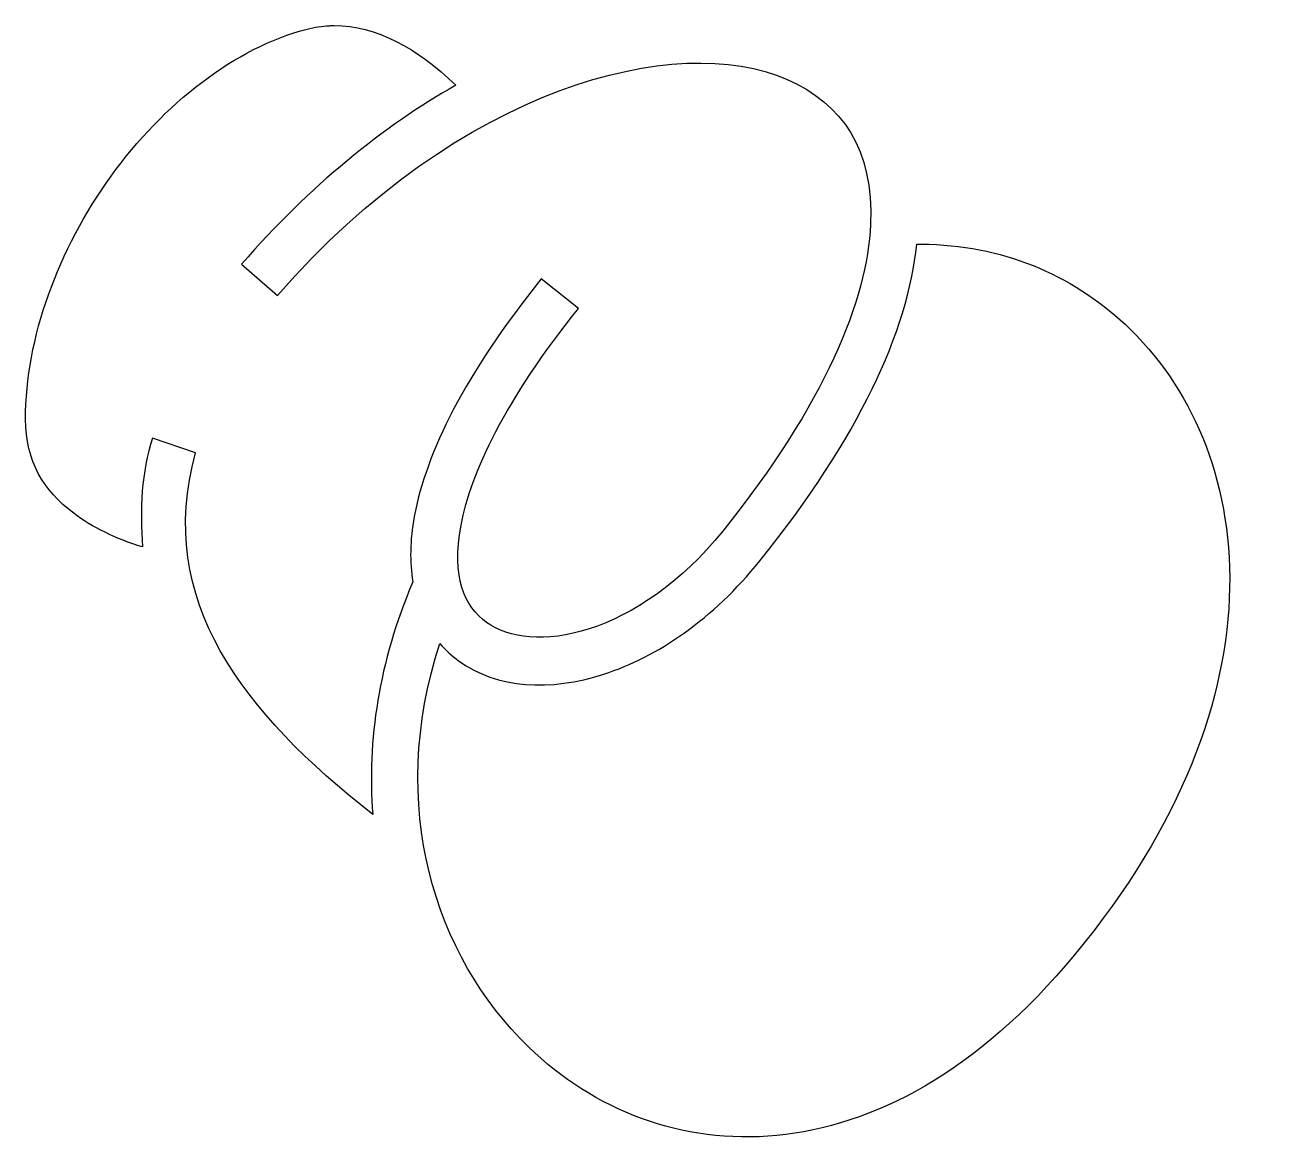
# Model space of a CAD drawing. Header units: centimetres. Extents: x -9.9 to 11, y -10.1 to 8.4.
import ezdxf

# ---------------------------------------------------------------- set-up
doc = ezdxf.new("R2010")
doc.units = ezdxf.units.CM
doc.header["$MEASUREMENT"] = 0
doc.layers.add('Layer 1', color=7, linetype='Continuous')

msp = doc.modelspace()

# ---------------------------------------------------------------- linework, layer by layer
at = {"layer": 'Layer 1'}
for points, knots in [([(-4.80812, 8.39383), (-4.8349, 8.39366), (-4.86167, 8.39299), (-4.88845, 8.3916), (-4.88845, 8.3916), (-5.01086, 8.38549), (-5.13324, 8.36714), (-5.25531, 8.33569), (-5.25531, 8.33569), (-6.44993, 8.02812), (-7.63464, 7.10236), (-8.50469, 5.89653), (-8.50469, 5.89653), (-9.3747, 4.69069), (-9.92449, 3.21494), (-9.91959, 1.87139), (-9.91959, 1.87139), (-9.91706, 1.17423), (-9.62694, 0.69743), (-9.12321, 0.31425), (-9.12321, 0.31425), (-8.81581, 0.08047), (-8.42364, -0.10616), (-7.98333, -0.24363), (-7.98333, -0.24363), (-8.02647, 0.36022), (-8.00365, 1.01196), (-7.81647, 1.55736), (-7.81647, 1.55736), (-7.81647, 1.55736), (-7.10619, 1.3135), (-7.10619, 1.3135), (-7.10619, 1.3135), (-7.77607, -1.12642), (-6.3171, -2.99328), (-4.16919, -4.67465), (-4.16919, -4.67465), (-4.26639, -3.45743), (-4.06988, -2.14516), (-3.50715, -0.82282), (-3.50715, -0.82282), (-3.56049, -0.4956), (-3.55522, -0.1316), (-3.48311, 0.25938), (-3.48311, 0.25938), (-3.28703, 1.32243), (-2.63933, 2.62564), (-1.37977, 4.19846), (-1.37977, 4.19846), (-1.37977, 4.19846), (-0.76454, 3.70594), (-0.76454, 3.70594), (-0.76454, 3.70594), (-1.97265, 2.1973), (-2.54833, 0.98294), (-2.70806, 0.11652), (-2.70806, 0.11652), (-2.86788, -0.74995), (-2.65147, -1.22645), (-2.28436, -1.49328), (-2.28436, -1.49328), (-1.91725, -1.76012), (-1.30438, -1.83261), (-0.58436, -1.5998), (-0.58436, -1.5998), (0.13557, -1.36695), (0.93917, -0.83504), (1.62608, 0.01966), (1.62608, 0.01966), (3.31929, 2.12625), (4.02122, 3.85804), (4.07452, 5.10023), (4.07452, 5.10023), (4.12786, 6.3425), (3.60582, 7.09958), (2.69343, 7.50115), (2.69343, 7.50115), (0.86874, 8.30426), (-2.73206, 7.38698), (-5.74749, 3.92424), (-5.74749, 3.92424), (-5.74749, 3.92424), (-6.34185, 4.44173), (-6.34185, 4.44173), (-6.34185, 4.44173), (-5.21133, 5.73991), (-3.99596, 6.72344), (-2.79371, 7.40572), (-2.79371, 7.40572), (-3.43382, 8.02044), (-4.12048, 8.39827), (-4.80807, 8.39384), (-4.80807, 8.39384), (-4.80807, 8.39384), (-4.80812, 8.39383), (-4.80812, 8.39383)], [0, 0, 0, 0, 0.04, 0.04, 0.04, 0.04, 0.08, 0.08, 0.08, 0.08, 0.12, 0.12, 0.12, 0.12, 0.16, 0.16, 0.16, 0.16, 0.2, 0.2, 0.2, 0.2, 0.24, 0.24, 0.24, 0.24, 0.28, 0.28, 0.28, 0.28, 0.32, 0.32, 0.32, 0.32, 0.36, 0.36, 0.36, 0.36, 0.4, 0.4, 0.4, 0.4, 0.44, 0.44, 0.44, 0.44, 0.48, 0.48, 0.48, 0.48, 0.52, 0.52, 0.52, 0.52, 0.56, 0.56, 0.56, 0.56, 0.6, 0.6, 0.6, 0.6, 0.64, 0.64, 0.64, 0.64, 0.68, 0.68, 0.68, 0.68, 0.72, 0.72, 0.72, 0.72, 0.76, 0.76, 0.76, 0.76, 0.8, 0.8, 0.8, 0.8, 0.84, 0.84, 0.84, 0.84, 0.88, 0.88, 0.88, 0.88, 0.92, 0.92, 0.92, 0.92, 1, 1, 1, 1]), ([(4.92256, 4.77202), (4.89515, 4.77223), (4.86762, 4.77181), (4.84008, 4.7716), (4.84008, 4.7716), (4.69026, 3.32596), (3.88455, 1.57156), (2.24042, -0.47397), (2.24042, -0.47397), (1.4663, -1.43726), (0.54683, -2.06227), (-0.34182, -2.3496), (-0.34182, -2.3496), (-1.23051, -2.63702), (-2.11178, -2.59291), (-2.74763, -2.13075), (-2.74763, -2.13075), (-2.86304, -2.04684), (-2.96703, -1.94951), (-3.05912, -1.84034), (-3.05912, -1.84034), (-3.93423, -4.53087), (-3.14852, -7.01827), (-1.5872, -8.52763), (-1.5872, -8.52763), (-0.50715, -9.57171), (0.94309, -10.14494), (2.523, -9.992), (2.523, -9.992), (4.10291, -9.83906), (5.83319, -8.95775), (7.45425, -6.99816), (7.45425, -6.99816), (11.01584, -2.69273), (10.4572, 1.41899), (8.29015, 3.44457), (8.29015, 3.44457), (7.40125, 4.27536), (6.23644, 4.76451), (4.92253, 4.7721), (4.92253, 4.7721), (4.92253, 4.7721), (4.92256, 4.77202), (4.92256, 4.77202)], [0, 0, 0, 0, 0.08333333, 0.08333333, 0.08333333, 0.08333333, 0.16666667, 0.16666667, 0.16666667, 0.16666667, 0.25, 0.25, 0.25, 0.25, 0.33333333, 0.33333333, 0.33333333, 0.33333333, 0.41666667, 0.41666667, 0.41666667, 0.41666667, 0.5, 0.5, 0.5, 0.5, 0.58333333, 0.58333333, 0.58333333, 0.58333333, 0.66666667, 0.66666667, 0.66666667, 0.66666667, 0.75, 0.75, 0.75, 0.75, 0.83333333, 0.83333333, 0.83333333, 0.83333333, 1, 1, 1, 1])]:
    msp.add_open_spline(points, degree=3, knots=knots, dxfattribs=at)

doc.saveas('drawing.dxf')
